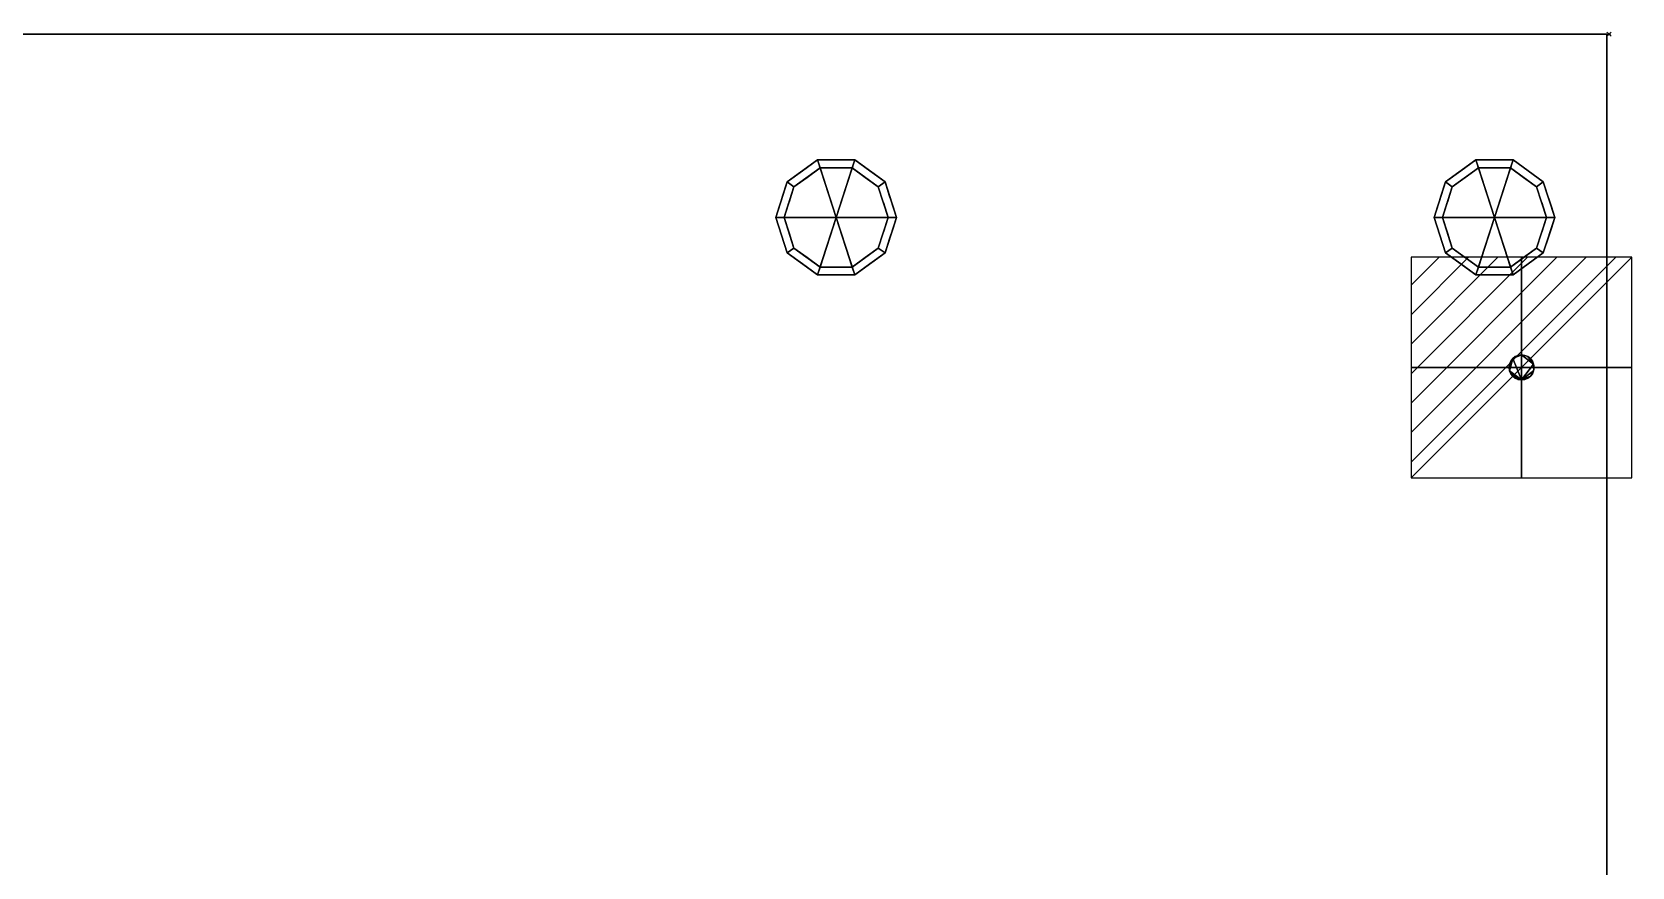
# Model space of a CAD drawing. Extents: x -1 to 1211, y -1028 to 1.
# Drawn here: x 443 to 1211, y -400 to 1 of the extents above; entities that cross this region are included whole.
import ezdxf

# ---------------------------------------------------------------- set-up
doc = ezdxf.new("R2010")
doc.units = 0
doc.header["$PDMODE"] = 35
doc.linetypes.add('NASCOSTA', pattern=[9.525, 6.35, -3.175])
for name, color, linetype in [('IQ_200_2D', 1, 'Continuous'), ('IQ_200_3D', 1, 'Continuous'), ('IQ_CON_ELECTRICITY_INT', 7, 'Continuous'), ('IQ_INS_3D', 3, 'Continuous')]:
    doc.layers.add(name, color=color, linetype=linetype)

# ---------------------------------------------------------------- blocks, each defined once
blk = doc.blocks.new('*X0')
at = {"color": 0}
for p, q in [((286.774344, 2204.447934), (296.618251, 2214.291842)), ((286.774344, 2205.862148), (295.204037, 2214.291842)), ((286.774344, 2207.276361), (293.789824, 2214.291842)), ((286.774344, 2208.690575), (292.37561, 2214.291842)), ((286.774344, 2210.104788), (290.961397, 2214.291842)), ((286.774344, 2211.519002), (289.547183, 2214.291842)), ((286.774344, 2212.933216), (288.13297, 2214.291842))]:
    blk.add_line(p, q, dxfattribs=at)
blk = doc.blocks.new('ELECTRICITY')
for p, q in [((2.121, 2.121), (-2.121, 2.121)), ((-2.121, 2.121), (-2.121, -2.121)), ((-2.121, -2.121), (2.121, 2.121)), ((2.121, -2.121), (2.121, 2.121)), ((-2.121, -2.121), (2.121, -2.121))]:
    blk.add_line(p, q)
at = {"extrusion": (-1, 0, 0)}
for p, q in [((0, -2.121, 2.121), (0, 2.121, 2.121)), ((0, 2.121, -2.121), (0, -2.121, -2.121)), ((0, 2.121, 2.121), (0, 2.121, -2.121)), ((0, 2.121, -2.121), (0, -2.121, 2.121)), ((0, -2.121, -2.121), (0, -2.121, 2.121))]:
    blk.add_line(p, q, dxfattribs=at)
at = {"extrusion": (0, -1, 0)}
for p, q in [((2.121, 0, 2.121), (-2.121, 0, 2.121)), ((-2.121, 0, -2.121), (2.121, 0, -2.121)), ((-2.121, 0, 2.121), (-2.121, 0, -2.121)), ((-2.121, 0, -2.121), (2.121, 0, 2.121)), ((2.121, 0, -2.121), (2.121, 0, 2.121))]:
    blk.add_line(p, q, dxfattribs=at)
at = {"xscale": 0.4000000000000909, "yscale": 0.4000000000000909, "zscale": 0.4000000000000909}
blk.add_blockref('*X0', (-116.831, -883.595), dxfattribs=at)
at = {"extrusion": (-1, 0, 0), "xscale": 0.3999999999999773, "yscale": 0.3999999999999773, "zscale": 0.3999999999999773}
blk.add_blockref('*X0', (-116.831, -883.595), dxfattribs=at)
at = {"extrusion": (0, -1, 0), "xscale": 0.4000000000000909, "yscale": 0.4000000000000909, "zscale": 0.4000000000000909}
blk.add_blockref('*X0', (-116.831, -883.595), dxfattribs=at)

msp = doc.modelspace()

# ---------------------------------------------------------------- linework, layer by layer
at = {"layer": 'IQ_200_2D', "color": 7, "linetype": 'NASCOSTA', "ltscale": 10}
for p, q in [((1, 0), (1199, 0)), ((1199, 0), (1199, -698))]:
    msp.add_line(p, q, dxfattribs=at)
at = {"layer": 'IQ_INS_3D'}
msp.add_point((1200, 0), dxfattribs=at)

# ---------------------------------------------------------------- block references
at = {"layer": 'IQ_CON_ELECTRICITY_INT', "xscale": 25, "yscale": 25, "zscale": 25}
msp.add_blockref('ELECTRICITY', (1158, -160), dxfattribs=at)

# ---------------------------------------------------------------- meshes
at = {"layer": 'IQ_200_3D'}
mesh = msp.add_polyface(dxfattribs=at)
corners = [(1, 0, 600), (1, -653, 600), (1199, -653, 600), (1199, 0, 600)]
mesh.append_faces([[corners[k] for k in face] for face in [(0, 1, 2, 3)]])
mesh = msp.add_polyface(dxfattribs=at)
corners = [(1199, -653, 150), (1, -653, 150), (1, 0, 150), (1199, 0, 150)]
mesh.append_faces([[corners[k] for k in face] for face in [(0, 1, 2, 3)]])
mesh = msp.add_polyface(dxfattribs=at)
corners = [(1199, 0, 600), (1199, 0, 150), (1, 0, 150), (1, 0, 600)]
mesh.append_faces([[corners[k] for k in face] for face in [(0, 1, 2, 3)]])
mesh = msp.add_polyface(dxfattribs=at)
corners = [(1199, -653, 600), (1199, -653, 150), (1199, 0, 150), (1199, 0, 600)]
mesh.append_faces([[corners[k] for k in face] for face in [(0, 1, 2, 3)]])
mesh = msp.add_polyface(dxfattribs=at)
corners = [(829, -88, 150), (858, -88, 150), (852.46, -70.95, 150), (837.96, -60.42, 150), (820.04, -60.42, 150), (805.54, -70.95, 150), (800, -88, 150)]
mesh.append_faces([[corners[k] for k in face] for face in [(0, 4, 5, 6)]], dxfattribs={"vtx0": -1})
mesh.append_faces([[corners[k] for k in face] for face in [(4, 0, 3)]], dxfattribs={"vtx0": -1, "vtx1": -1})
mesh.append_faces([[corners[k] for k in face] for face in [(0, 1, 2, 3)]], dxfattribs={"vtx3": -1})
mesh = msp.add_polyface(dxfattribs=at)
corners = [(800, -88, 150), (805.54, -70.95, 150), (820.04, -60.42, 150), (837.96, -60.42, 150), (852.46, -70.95, 150), (858, -88, 150), (858, -88, 25), (852.46, -70.95, 25), (837.96, -60.42, 25), (820.04, -60.42, 25), (805.54, -70.95, 25), (800, -88, 25), (854.69, -77.82, 150), (855.23, -79.48, 25), (845.21, -65.69, 25), (845.21, -65.69, 150), (829, -60.42, 150), (829, -60.42, 25), (812.79, -65.69, 25), (812.79, -65.69, 150), (803.31, -77.82, 25), (802.77, -79.48, 150), (856.35, -82.91, 150), (801.65, -82.91, 25)]
mesh.append_faces([[corners[k] for k in face] for face in [(7, 12, 13), (21, 23, 0), (1, 20, 21), (20, 1, 10)]], dxfattribs={"vtx0": -1, "vtx1": -1})
mesh.append_faces([[corners[k] for k in face] for face in [(13, 12, 22), (7, 4, 12), (21, 20, 23)]], dxfattribs={"vtx0": -1, "vtx2": -1})
mesh.append_faces([[corners[k] for k in face] for face in [(6, 13, 22)]], dxfattribs={"vtx1": -1, "vtx2": -1})
mesh.append_faces([[corners[k] for k in face] for face in [(15, 4, 7, 14), (3, 15, 14, 8), (17, 9, 2, 16), (19, 2, 9, 18), (18, 10, 1, 19), (16, 3, 8, 17)]], dxfattribs={"vtx1": -1, "vtx3": -1})
mesh.append_faces([[corners[k] for k in face] for face in [(22, 5, 6), (23, 11, 0)]], dxfattribs={"vtx2": -1})
mesh = msp.add_polyface(dxfattribs=at)
corners = [(800, -88, 25), (805.54, -70.95, 25), (820.04, -60.42, 25), (837.96, -60.42, 25), (852.46, -70.95, 25), (858, -88, 25), (854, -88, 25), (849.23, -73.31, 25), (836.73, -64.22, 25), (821.27, -64.22, 25), (808.77, -73.31, 25), (804, -88, 25)]
mesh.append_faces([[corners[k] for k in face] for face in [(1, 10, 11, 0)]], dxfattribs={"vtx0": -1})
mesh.append_faces([[corners[k] for k in face] for face in [(3, 8, 9, 2), (2, 9, 10, 1)]], dxfattribs={"vtx0": -1, "vtx2": -1})
mesh.append_faces([[corners[k] for k in face] for face in [(3, 4, 7, 8)]], dxfattribs={"vtx1": -1, "vtx3": -1})
mesh.append_faces([[corners[k] for k in face] for face in [(4, 5, 6, 7)]], dxfattribs={"vtx3": -1})
mesh = msp.add_polyface(dxfattribs=at)
corners = [(1145, -88, 150), (1174, -88, 150), (1168.46, -70.95, 150), (1153.96, -60.42, 150), (1136.04, -60.42, 150), (1121.54, -70.95, 150), (1116, -88, 150)]
mesh.append_faces([[corners[k] for k in face] for face in [(0, 4, 5, 6)]], dxfattribs={"vtx0": -1})
mesh.append_faces([[corners[k] for k in face] for face in [(4, 0, 3)]], dxfattribs={"vtx0": -1, "vtx1": -1})
mesh.append_faces([[corners[k] for k in face] for face in [(0, 1, 2, 3)]], dxfattribs={"vtx3": -1})
mesh = msp.add_polyface(dxfattribs=at)
corners = [(1116, -88, 150), (1121.54, -70.95, 150), (1136.04, -60.42, 150), (1153.96, -60.42, 150), (1168.46, -70.95, 150), (1174, -88, 150), (1174, -88, 25), (1168.46, -70.95, 25), (1153.96, -60.42, 25), (1136.04, -60.42, 25), (1121.54, -70.95, 25), (1116, -88, 25), (1170.69, -77.82, 150), (1171.23, -79.48, 25), (1161.21, -65.69, 25), (1161.21, -65.69, 150), (1145, -60.42, 150), (1145, -60.42, 25), (1128.79, -65.69, 25), (1128.79, -65.69, 150), (1119.31, -77.82, 25), (1118.77, -79.48, 150), (1172.35, -82.91, 150), (1117.65, -82.91, 25)]
mesh.append_faces([[corners[k] for k in face] for face in [(7, 12, 13), (21, 23, 0), (1, 20, 21), (20, 1, 10)]], dxfattribs={"vtx0": -1, "vtx1": -1})
mesh.append_faces([[corners[k] for k in face] for face in [(13, 12, 22), (7, 4, 12), (21, 20, 23)]], dxfattribs={"vtx0": -1, "vtx2": -1})
mesh.append_faces([[corners[k] for k in face] for face in [(6, 13, 22)]], dxfattribs={"vtx1": -1, "vtx2": -1})
mesh.append_faces([[corners[k] for k in face] for face in [(15, 4, 7, 14), (3, 15, 14, 8), (17, 9, 2, 16), (19, 2, 9, 18), (18, 10, 1, 19), (16, 3, 8, 17)]], dxfattribs={"vtx1": -1, "vtx3": -1})
mesh.append_faces([[corners[k] for k in face] for face in [(22, 5, 6), (23, 11, 0)]], dxfattribs={"vtx2": -1})
mesh = msp.add_polyface(dxfattribs=at)
corners = [(1116, -88, 25), (1121.54, -70.95, 25), (1136.04, -60.42, 25), (1153.96, -60.42, 25), (1168.46, -70.95, 25), (1174, -88, 25), (1170, -88, 25), (1165.23, -73.31, 25), (1152.73, -64.22, 25), (1137.27, -64.22, 25), (1124.77, -73.31, 25), (1120, -88, 25)]
mesh.append_faces([[corners[k] for k in face] for face in [(1, 10, 11, 0)]], dxfattribs={"vtx0": -1})
mesh.append_faces([[corners[k] for k in face] for face in [(3, 8, 9, 2), (2, 9, 10, 1)]], dxfattribs={"vtx0": -1, "vtx2": -1})
mesh.append_faces([[corners[k] for k in face] for face in [(3, 4, 7, 8)]], dxfattribs={"vtx1": -1, "vtx3": -1})
mesh.append_faces([[corners[k] for k in face] for face in [(4, 5, 6, 7)]], dxfattribs={"vtx3": -1})
mesh = msp.add_polyface(dxfattribs=at)
corners = [(804, -88, 25), (808.77, -73.31, 25), (821.27, -64.22, 25), (836.73, -64.22, 25), (849.23, -73.31, 25), (854, -88, 25), (854, -88, 0), (849.23, -73.31, 0), (836.73, -64.22, 0), (821.27, -64.22, 0), (808.77, -73.31, 0), (804, -88, 0), (851.68, -80.87, 0), (851.61, -80.65, 25), (842.98, -68.76, 25), (842.98, -68.76, 0), (829, -64.22, 25), (829, -64.22, 0), (806.32, -80.87, 0), (806.39, -80.65, 25), (815.02, -68.76, 25), (815.02, -68.76, 0)]
mesh.append_faces([[corners[k] for k in face] for face in [(7, 13, 12)]], dxfattribs={"vtx0": -1, "vtx1": -1})
mesh.append_faces([[corners[k] for k in face] for face in [(15, 14, 4, 7), (14, 15, 8, 3), (12, 13, 5), (9, 2, 16), (19, 10, 18), (10, 19, 1), (20, 21, 10, 1), (2, 9, 21, 20), (18, 0, 19)]], dxfattribs={"vtx0": -1, "vtx2": -1})
mesh.append_faces([[corners[k] for k in face] for face in [(4, 13, 7), (8, 17, 3)]], dxfattribs={"vtx1": -1, "vtx2": -1})
mesh.append_faces([[corners[k] for k in face] for face in [(16, 3, 17, 9)]], dxfattribs={"vtx1": -1, "vtx3": -1})
mesh.append_faces([[corners[k] for k in face] for face in [(5, 6, 12), (18, 11, 0)]], dxfattribs={"vtx2": -1})
mesh = msp.add_polyface(dxfattribs=at)
corners = [(804, -88, 0), (808.77, -73.31, 0), (821.27, -64.22, 0), (836.73, -64.22, 0), (849.23, -73.31, 0), (854, -88, 0), (829, -88, 0)]
mesh.append_faces([[corners[k] for k in face] for face in [(3, 6, 2)]], dxfattribs={"vtx0": -1, "vtx1": -1})
mesh.append_faces([[corners[k] for k in face] for face in [(1, 2, 6, 0)]], dxfattribs={"vtx1": -1})
mesh.append_faces([[corners[k] for k in face] for face in [(4, 5, 6, 3)]], dxfattribs={"vtx2": -1})
mesh = msp.add_polyface(dxfattribs=at)
corners = [(1120, -88, 25), (1124.77, -73.31, 25), (1137.27, -64.22, 25), (1152.73, -64.22, 25), (1165.23, -73.31, 25), (1170, -88, 25), (1170, -88, 0), (1165.23, -73.31, 0), (1152.73, -64.22, 0), (1137.27, -64.22, 0), (1124.77, -73.31, 0), (1120, -88, 0), (1167.68, -80.87, 0), (1167.61, -80.65, 25), (1158.98, -68.76, 25), (1158.98, -68.76, 0), (1145, -64.22, 25), (1145, -64.22, 0), (1122.32, -80.87, 0), (1122.39, -80.65, 25), (1131.02, -68.76, 25), (1131.02, -68.76, 0)]
mesh.append_faces([[corners[k] for k in face] for face in [(7, 13, 12)]], dxfattribs={"vtx0": -1, "vtx1": -1})
mesh.append_faces([[corners[k] for k in face] for face in [(15, 14, 4, 7), (14, 15, 8, 3), (12, 13, 5), (9, 2, 16), (19, 10, 18), (10, 19, 1), (20, 21, 10, 1), (2, 9, 21, 20), (18, 0, 19)]], dxfattribs={"vtx0": -1, "vtx2": -1})
mesh.append_faces([[corners[k] for k in face] for face in [(4, 13, 7), (8, 17, 3)]], dxfattribs={"vtx1": -1, "vtx2": -1})
mesh.append_faces([[corners[k] for k in face] for face in [(16, 3, 17, 9)]], dxfattribs={"vtx1": -1, "vtx3": -1})
mesh.append_faces([[corners[k] for k in face] for face in [(5, 6, 12), (18, 11, 0)]], dxfattribs={"vtx2": -1})
mesh = msp.add_polyface(dxfattribs=at)
corners = [(1120, -88, 0), (1124.77, -73.31, 0), (1137.27, -64.22, 0), (1152.73, -64.22, 0), (1165.23, -73.31, 0), (1170, -88, 0), (1145, -88, 0)]
mesh.append_faces([[corners[k] for k in face] for face in [(3, 6, 2)]], dxfattribs={"vtx0": -1, "vtx1": -1})
mesh.append_faces([[corners[k] for k in face] for face in [(1, 2, 6, 0)]], dxfattribs={"vtx1": -1})
mesh.append_faces([[corners[k] for k in face] for face in [(4, 5, 6, 3)]], dxfattribs={"vtx2": -1})
mesh = msp.add_polyface(dxfattribs=at)
corners = [(829, -88, 150), (800, -88, 150), (805.54, -105.05, 150), (820.04, -115.58, 150), (837.96, -115.58, 150), (852.46, -105.05, 150), (858, -88, 150)]
mesh.append_faces([[corners[k] for k in face] for face in [(0, 4, 5, 6)]], dxfattribs={"vtx0": -1})
mesh.append_faces([[corners[k] for k in face] for face in [(0, 3, 4)]], dxfattribs={"vtx0": -1, "vtx2": -1})
mesh.append_faces([[corners[k] for k in face] for face in [(0, 1, 2, 3)]], dxfattribs={"vtx3": -1})
mesh = msp.add_polyface(dxfattribs=at)
corners = [(858, -88, 150), (852.46, -105.05, 150), (837.96, -115.58, 150), (820.04, -115.58, 150), (805.54, -105.05, 150), (800, -88, 150), (800, -88, 25), (805.54, -105.05, 25), (820.04, -115.58, 25), (837.96, -115.58, 25), (852.46, -105.05, 25), (858, -88, 25), (812.79, -110.31, 150), (812.79, -110.31, 25), (802.77, -96.52, 150), (802.77, -96.52, 25), (829, -115.58, 150), (829, -115.58, 25), (845.21, -110.31, 25), (845.21, -110.31, 150), (854.69, -98.18, 25), (855.23, -96.52, 150), (856.35, -93.09, 25)]
mesh.append_faces([[corners[k] for k in face] for face in [(21, 22, 0), (20, 1, 10), (1, 20, 21)]], dxfattribs={"vtx0": -1, "vtx1": -1})
mesh.append_faces([[corners[k] for k in face] for face in [(21, 20, 22)]], dxfattribs={"vtx0": -1, "vtx2": -1})
mesh.append_faces([[corners[k] for k in face] for face in [(3, 12, 13, 8), (15, 7, 4, 14), (12, 4, 7, 13), (17, 9, 2, 16), (19, 2, 9, 18), (1, 19, 18, 10), (16, 3, 8, 17)]], dxfattribs={"vtx1": -1, "vtx3": -1})
mesh.append_faces([[corners[k] for k in face] for face in [(5, 6, 15, 14), (22, 11, 0)]], dxfattribs={"vtx2": -1})
mesh = msp.add_polyface(dxfattribs=at)
corners = [(858, -88, 25), (852.46, -105.05, 25), (837.96, -115.58, 25), (820.04, -115.58, 25), (805.54, -105.05, 25), (800, -88, 25), (804, -88, 25), (808.77, -102.69, 25), (821.27, -111.78, 25), (836.73, -111.78, 25), (849.23, -102.69, 25), (854, -88, 25)]
mesh.append_faces([[corners[k] for k in face] for face in [(10, 1, 2, 9)]], dxfattribs={"vtx0": -1, "vtx2": -1})
mesh.append_faces([[corners[k] for k in face] for face in [(6, 7, 4, 5)]], dxfattribs={"vtx1": -1})
mesh.append_faces([[corners[k] for k in face] for face in [(8, 9, 2, 3), (7, 8, 3, 4)]], dxfattribs={"vtx1": -1, "vtx3": -1})
mesh.append_faces([[corners[k] for k in face] for face in [(11, 0, 1, 10)]], dxfattribs={"vtx2": -1})
mesh = msp.add_polyface(dxfattribs=at)
corners = [(854, -88, 25), (849.23, -102.69, 25), (836.73, -111.78, 25), (821.27, -111.78, 25), (808.77, -102.69, 25), (804, -88, 25), (804, -88, 0), (808.77, -102.69, 0), (821.27, -111.78, 0), (836.73, -111.78, 0), (849.23, -102.69, 0), (854, -88, 0), (815.02, -107.24, 0), (815.02, -107.24, 25), (806.39, -95.35, 25), (806.39, -95.35, 0), (829, -111.78, 25), (829, -111.78, 0), (851.68, -95.13, 0), (851.61, -95.35, 25), (842.98, -107.24, 0), (842.98, -107.24, 25)]
mesh.append_faces([[corners[k] for k in face] for face in [(15, 14, 5, 6)]], dxfattribs={"vtx0": -1})
mesh.append_faces([[corners[k] for k in face] for face in [(7, 4, 14, 15), (9, 2, 16, 17), (8, 3, 13, 12), (12, 13, 4, 7), (19, 10, 18), (17, 16, 3, 8), (10, 19, 1), (18, 0, 19)]], dxfattribs={"vtx0": -1, "vtx2": -1})
mesh.append_faces([[corners[k] for k in face] for face in [(21, 2, 9, 20), (1, 21, 20, 10)]], dxfattribs={"vtx1": -1, "vtx3": -1})
mesh.append_faces([[corners[k] for k in face] for face in [(18, 11, 0)]], dxfattribs={"vtx2": -1})
mesh = msp.add_polyface(dxfattribs=at)
corners = [(854, -88, 0), (849.23, -102.69, 0), (836.73, -111.78, 0), (821.27, -111.78, 0), (808.77, -102.69, 0), (804, -88, 0), (829, -88, 0)]
mesh.append_faces([[corners[k] for k in face] for face in [(1, 2, 6, 0)]], dxfattribs={"vtx1": -1})
mesh.append_faces([[corners[k] for k in face] for face in [(2, 3, 6)]], dxfattribs={"vtx1": -1, "vtx2": -1})
mesh.append_faces([[corners[k] for k in face] for face in [(4, 5, 6, 3)]], dxfattribs={"vtx2": -1})
mesh = msp.add_polyface(dxfattribs=at)
corners = [(1145, -88, 150), (1116, -88, 150), (1121.54, -105.05, 150), (1136.04, -115.58, 150), (1153.96, -115.58, 150), (1168.46, -105.05, 150), (1174, -88, 150)]
mesh.append_faces([[corners[k] for k in face] for face in [(0, 4, 5, 6)]], dxfattribs={"vtx0": -1})
mesh.append_faces([[corners[k] for k in face] for face in [(0, 3, 4)]], dxfattribs={"vtx0": -1, "vtx2": -1})
mesh.append_faces([[corners[k] for k in face] for face in [(0, 1, 2, 3)]], dxfattribs={"vtx3": -1})
mesh = msp.add_polyface(dxfattribs=at)
corners = [(1174, -88, 150), (1168.46, -105.05, 150), (1153.96, -115.58, 150), (1136.04, -115.58, 150), (1121.54, -105.05, 150), (1116, -88, 150), (1116, -88, 25), (1121.54, -105.05, 25), (1136.04, -115.58, 25), (1153.96, -115.58, 25), (1168.46, -105.05, 25), (1174, -88, 25), (1128.79, -110.31, 150), (1128.79, -110.31, 25), (1118.77, -96.52, 150), (1118.77, -96.52, 25), (1145, -115.58, 150), (1145, -115.58, 25), (1161.21, -110.31, 25), (1161.21, -110.31, 150), (1170.69, -98.18, 25), (1171.23, -96.52, 150), (1172.35, -93.09, 25)]
mesh.append_faces([[corners[k] for k in face] for face in [(21, 22, 0), (20, 1, 10), (1, 20, 21)]], dxfattribs={"vtx0": -1, "vtx1": -1})
mesh.append_faces([[corners[k] for k in face] for face in [(21, 20, 22)]], dxfattribs={"vtx0": -1, "vtx2": -1})
mesh.append_faces([[corners[k] for k in face] for face in [(3, 12, 13, 8), (15, 7, 4, 14), (12, 4, 7, 13), (17, 9, 2, 16), (19, 2, 9, 18), (1, 19, 18, 10), (16, 3, 8, 17)]], dxfattribs={"vtx1": -1, "vtx3": -1})
mesh.append_faces([[corners[k] for k in face] for face in [(5, 6, 15, 14), (22, 11, 0)]], dxfattribs={"vtx2": -1})
mesh = msp.add_polyface(dxfattribs=at)
corners = [(1174, -88, 25), (1168.46, -105.05, 25), (1153.96, -115.58, 25), (1136.04, -115.58, 25), (1121.54, -105.05, 25), (1116, -88, 25), (1120, -88, 25), (1124.77, -102.69, 25), (1137.27, -111.78, 25), (1152.73, -111.78, 25), (1165.23, -102.69, 25), (1170, -88, 25)]
mesh.append_faces([[corners[k] for k in face] for face in [(10, 1, 2, 9)]], dxfattribs={"vtx0": -1, "vtx2": -1})
mesh.append_faces([[corners[k] for k in face] for face in [(6, 7, 4, 5)]], dxfattribs={"vtx1": -1})
mesh.append_faces([[corners[k] for k in face] for face in [(8, 9, 2, 3), (7, 8, 3, 4)]], dxfattribs={"vtx1": -1, "vtx3": -1})
mesh.append_faces([[corners[k] for k in face] for face in [(11, 0, 1, 10)]], dxfattribs={"vtx2": -1})
mesh = msp.add_polyface(dxfattribs=at)
corners = [(1170, -88, 25), (1165.23, -102.69, 25), (1152.73, -111.78, 25), (1137.27, -111.78, 25), (1124.77, -102.69, 25), (1120, -88, 25), (1120, -88, 0), (1124.77, -102.69, 0), (1137.27, -111.78, 0), (1152.73, -111.78, 0), (1165.23, -102.69, 0), (1170, -88, 0), (1131.02, -107.24, 0), (1131.02, -107.24, 25), (1122.39, -95.35, 25), (1122.39, -95.35, 0), (1145, -111.78, 25), (1145, -111.78, 0), (1167.68, -95.13, 0), (1167.61, -95.35, 25), (1158.98, -107.24, 0), (1158.98, -107.24, 25)]
mesh.append_faces([[corners[k] for k in face] for face in [(15, 14, 5, 6)]], dxfattribs={"vtx0": -1})
mesh.append_faces([[corners[k] for k in face] for face in [(7, 4, 14, 15), (9, 2, 16, 17), (8, 3, 13, 12), (12, 13, 4, 7), (19, 10, 18), (17, 16, 3, 8), (10, 19, 1), (18, 0, 19)]], dxfattribs={"vtx0": -1, "vtx2": -1})
mesh.append_faces([[corners[k] for k in face] for face in [(21, 2, 9, 20), (1, 21, 20, 10)]], dxfattribs={"vtx1": -1, "vtx3": -1})
mesh.append_faces([[corners[k] for k in face] for face in [(18, 11, 0)]], dxfattribs={"vtx2": -1})
mesh = msp.add_polyface(dxfattribs=at)
corners = [(1170, -88, 0), (1165.23, -102.69, 0), (1152.73, -111.78, 0), (1137.27, -111.78, 0), (1124.77, -102.69, 0), (1120, -88, 0), (1145, -88, 0)]
mesh.append_faces([[corners[k] for k in face] for face in [(1, 2, 6, 0)]], dxfattribs={"vtx1": -1})
mesh.append_faces([[corners[k] for k in face] for face in [(2, 3, 6)]], dxfattribs={"vtx1": -1, "vtx2": -1})
mesh.append_faces([[corners[k] for k in face] for face in [(4, 5, 6, 3)]], dxfattribs={"vtx2": -1})
mesh = msp.add_polyface(dxfattribs=at)
corners = [(1152, -160, 150), (1152.2, -161.55, 150), (1152.8, -163, 150), (1153.76, -164.24, 150), (1155, -165.2, 150), (1156.45, -165.8, 150), (1158, -166, 150), (1159.55, -165.8, 150), (1161, -165.2, 150), (1162.24, -164.24, 150), (1163.2, -163, 150), (1163.8, -161.55, 150), (1164, -160, 150), (1163.8, -158.45, 150), (1163.2, -157, 150), (1162.24, -155.76, 150), (1161, -154.8, 150), (1159.55, -154.2, 150), (1158, -154, 150), (1156.45, -154.2, 150), (1155, -154.8, 150), (1153.76, -155.76, 150), (1152.8, -157, 150), (1152.2, -158.45, 150)]
mesh.append_faces([[corners[k] for k in face] for face in [(4, 2, 3), (16, 13, 14, 15), (23, 21, 22)]], dxfattribs={"vtx0": -1})
mesh.append_faces([[corners[k] for k in face] for face in [(11, 6, 9, 10), (13, 6, 11, 12)]], dxfattribs={"vtx0": -1, "vtx1": -1})
mesh.append_faces([[corners[k] for k in face] for face in [(13, 18, 21, 6)]], dxfattribs={"vtx0": -1, "vtx1": -1, "vtx2": -1, "vtx3": -1})
mesh.append_faces([[corners[k] for k in face] for face in [(2, 4, 5, 6)]], dxfattribs={"vtx0": -1, "vtx3": -1})
mesh.append_faces([[corners[k] for k in face] for face in [(17, 18, 13, 16)]], dxfattribs={"vtx1": -1, "vtx2": -1})
mesh.append_faces([[corners[k] for k in face] for face in [(1, 2, 6, 21)]], dxfattribs={"vtx1": -1, "vtx2": -1, "vtx3": -1})
mesh.append_faces([[corners[k] for k in face] for face in [(19, 20, 21, 18)]], dxfattribs={"vtx2": -1})
mesh.append_faces([[corners[k] for k in face] for face in [(23, 0, 1, 21)]], dxfattribs={"vtx2": -1, "vtx3": -1})
mesh.append_faces([[corners[k] for k in face] for face in [(6, 7, 8, 9)]], dxfattribs={"vtx3": -1})
mesh = msp.add_polyface(dxfattribs=at)
corners = [(1152, -160, 139.99), (1152.2, -158.45, 139.99), (1152.8, -157, 139.99), (1153.76, -155.76, 139.99), (1155, -154.8, 139.99), (1156.45, -154.2, 139.99), (1158, -154, 139.99), (1159.55, -154.2, 139.99), (1161, -154.8, 139.99), (1162.24, -155.76, 139.99), (1163.2, -157, 139.99), (1163.8, -158.45, 139.99), (1164, -160, 139.99), (1163.8, -161.55, 139.99), (1163.2, -163, 139.99), (1162.24, -164.24, 139.99), (1161, -165.2, 139.99), (1159.55, -165.8, 139.99), (1158, -166, 139.99), (1156.45, -165.8, 139.99), (1155, -165.2, 139.99), (1153.76, -164.24, 139.99), (1152.8, -163, 139.99), (1152.2, -161.55, 139.99)]
mesh.append_faces([[corners[k] for k in face] for face in [(1, 23, 0), (15, 13, 14)]], dxfattribs={"vtx0": -1})
mesh.append_faces([[corners[k] for k in face] for face in [(13, 18, 11, 12)]], dxfattribs={"vtx0": -1, "vtx1": -1})
mesh.append_faces([[corners[k] for k in face] for face in [(3, 18, 23)]], dxfattribs={"vtx0": -1, "vtx1": -1, "vtx2": -1})
mesh.append_faces([[corners[k] for k in face] for face in [(3, 6, 11, 18)]], dxfattribs={"vtx0": -1, "vtx1": -1, "vtx2": -1, "vtx3": -1})
mesh.append_faces([[corners[k] for k in face] for face in [(11, 6, 7, 8)]], dxfattribs={"vtx0": -1, "vtx3": -1})
mesh.append_faces([[corners[k] for k in face] for face in [(10, 11, 8, 9), (17, 18, 16)]], dxfattribs={"vtx1": -1})
mesh.append_faces([[corners[k] for k in face] for face in [(15, 16, 18, 13)]], dxfattribs={"vtx1": -1, "vtx2": -1, "vtx3": -1})
mesh.append_faces([[corners[k] for k in face] for face in [(22, 23, 18, 19)]], dxfattribs={"vtx1": -1, "vtx3": -1})
mesh.append_faces([[corners[k] for k in face] for face in [(20, 21, 22, 19)]], dxfattribs={"vtx2": -1})
mesh.append_faces([[corners[k] for k in face] for face in [(1, 2, 3, 23)]], dxfattribs={"vtx2": -1, "vtx3": -1})
mesh.append_faces([[corners[k] for k in face] for face in [(3, 4, 5, 6)]], dxfattribs={"vtx3": -1})
mesh = msp.add_polyface(dxfattribs=at)
corners = [(1152, -160, 150), (1152.2, -158.45, 150), (1152.8, -157, 150), (1153.76, -155.76, 150), (1155, -154.8, 150), (1156.45, -154.2, 150), (1158, -154, 150), (1159.55, -154.2, 150), (1161, -154.8, 150), (1162.24, -155.76, 150), (1163.2, -157, 150), (1163.8, -158.45, 150), (1164, -160, 150), (1164, -160, 139.99), (1163.8, -158.45, 139.99), (1163.2, -157, 139.99), (1162.24, -155.76, 139.99), (1161, -154.8, 139.99), (1159.55, -154.2, 139.99), (1158, -154, 139.99), (1156.45, -154.2, 139.99), (1155, -154.8, 139.99), (1153.76, -155.76, 139.99), (1152.8, -157, 139.99), (1152.2, -158.45, 139.99), (1152, -160, 139.99)]
mesh.append_faces([[corners[k] for k in face] for face in [(13, 14, 11, 12), (0, 1, 24, 25)]], dxfattribs={"vtx1": -1})
mesh.append_faces([[corners[k] for k in face] for face in [(14, 15, 10, 11), (16, 17, 8, 9), (15, 16, 9, 10), (17, 18, 7, 8), (6, 7, 18, 19), (19, 20, 5, 6), (20, 21, 4, 5), (22, 23, 2, 3), (21, 22, 3, 4), (23, 24, 1, 2)]], dxfattribs={"vtx1": -1, "vtx3": -1})
mesh = msp.add_polyface(dxfattribs=at)
corners = [(1164, -160, 150), (1163.8, -161.55, 150), (1163.2, -163, 150), (1162.24, -164.24, 150), (1161, -165.2, 150), (1159.55, -165.8, 150), (1158, -166, 150), (1156.45, -165.8, 150), (1155, -165.2, 150), (1153.76, -164.24, 150), (1152.8, -163, 150), (1152.2, -161.55, 150), (1152, -160, 150), (1152, -160, 139.99), (1152.2, -161.55, 139.99), (1152.8, -163, 139.99), (1153.76, -164.24, 139.99), (1155, -165.2, 139.99), (1156.45, -165.8, 139.99), (1158, -166, 139.99), (1159.55, -165.8, 139.99), (1161, -165.2, 139.99), (1162.24, -164.24, 139.99), (1163.2, -163, 139.99), (1163.8, -161.55, 139.99), (1164, -160, 139.99)]
mesh.append_faces([[corners[k] for k in face] for face in [(13, 14, 11, 12), (0, 1, 24, 25)]], dxfattribs={"vtx1": -1})
mesh.append_faces([[corners[k] for k in face] for face in [(14, 15, 10, 11), (16, 17, 8, 9), (15, 16, 9, 10), (17, 18, 7, 8), (6, 7, 18, 19), (19, 20, 5, 6), (20, 21, 4, 5), (22, 23, 2, 3), (21, 22, 3, 4), (23, 24, 1, 2)]], dxfattribs={"vtx1": -1, "vtx3": -1})

doc.saveas('drawing.dxf')
